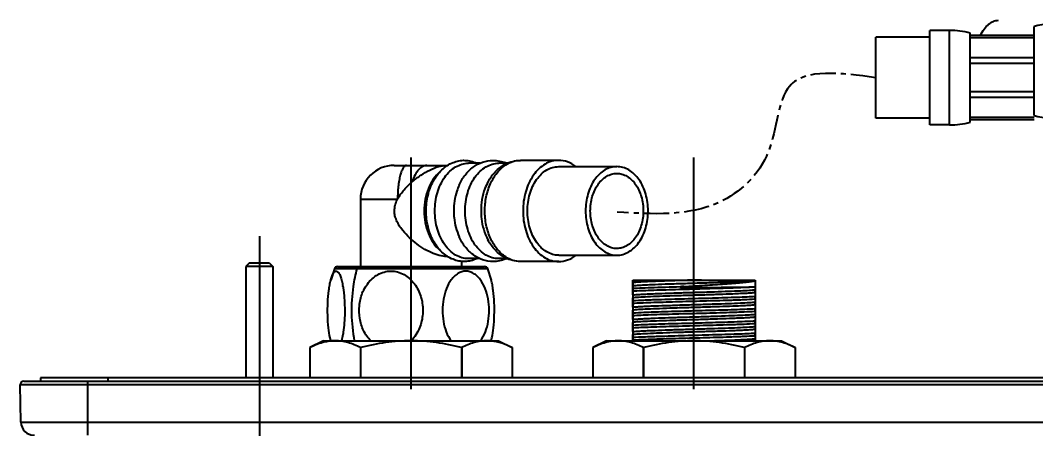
# Model space of a CAD drawing. Extents: x 0 to 1354, y -165 to 827.
# Drawn here: x 95.5 to 246.2, y 601.8 to 662.3 of the extents above; entities that cross this region are included whole.
import ezdxf

# ---------------------------------------------------------------- set-up
doc = ezdxf.new("R2010")
doc.units = 0
doc.header["$LTSCALE"] = 10
doc.header["$MEASUREMENT"] = 0
doc.header["$PDMODE"] = 3
doc.header["$PDSIZE"] = -10
doc.linetypes.add('CENTER', pattern=[0.6, 0.375, -0.075, 0.075, -0.075])
doc.linetypes.add('CENTER2', pattern=[28.575, 19.05, -3.175, 3.175, -3.175])
doc.layers.get('0').update_dxf_attribs({"linetype": 'CONTINUOUS'})
doc.layers.get('DEFPOINTS').update_dxf_attribs({"linetype": 'CONTINUOUS'})
for name, color, linetype in [('DEF_LAYER_ASSEM_MEMBER', 7, 'CONTINUOUS'), ('DEFAULT_1', 7, 'CENTER'), ('중심선', 1, 'CENTER2')]:
    doc.layers.add(name, color=color, linetype=linetype)
doc.styles.add('Daelim Dimension', font='')
doc.styles.get('Daelim Dimension').set_extended_font_data('나눔고딕')
doc.dimstyles.new('DEFAULT', dxfattribs={"dimscale": 2, "dimtxt": 2, "dimasz": 2, "dimexe": 0, "dimexo": 2, "dimgap": 1, "dimtad": 1, "dimdec": 1, "dimzin": 9, "dimdsep": 46, "dimtxsty": 'Daelim Dimension', "dimcen": 0.5, "dimclrd": 252, "dimclre": 252, "dimclrt": 3, "dimadec": 1, "dimazin": 0, "dimtfac": 1, "dimtdec": 1, "dimtix": 1, "dimtmove": 0, "dimatfit": 3, "dimfxl": 1, "dimtolj": 1, "dimtzin": 1, "dimlwd": 9, "dimlwe": 9, "dimarcsym": 0})

# ---------------------------------------------------------------- blocks, each defined once
blk = doc.blocks.new('*D5')
at = {"color": 5, "lineweight": 9, "ltscale": 0.5, "transparency": 16777216}
for p, q in [((251.36, 608.81), (247.97, 608.81)), ((247.97, 604.81), (247.97, 519.83)), ((217.97, 515.83), (247.97, 515.83))]:
    blk.add_line(p, q, dxfattribs=at)
at = {"color": 5, "ltscale": 0.5, "transparency": 16777216}
for points in [[(247.3, 604.81), (248.64, 604.81), (247.97, 608.81)], [(247.3, 519.83), (248.64, 519.83), (247.97, 515.83)]]:
    blk.add_solid(points, dxfattribs=at)
at = {"layer": 'DEFPOINTS', "color": 0, "ltscale": 0.5, "transparency": 16777216}
for p in [(247.36, 608.81), (213.97, 515.83), (247.97, 515.83)]:
    blk.add_point(p, dxfattribs=at)
at = {"color": 7, "ltscale": 0.5, "transparency": 16777216, "insert": (240.52, 562.32), "char_height": 10, "attachment_point": 5, "rotation": 90, "style": 'Daelim Dimension'}
blk.add_mtext('\\A1;93', dxfattribs=at)

msp = doc.modelspace()

# ---------------------------------------------------------------- linework, layer by layer
at = {"layer": 'DEF_LAYER_ASSEM_MEMBER', "color": 7, "linetype": 'Continuous'}
for p, q in [((230.47, 646.81), (230.47, 660.81)), ((233.4, 660.81), (230.47, 660.81)), ((233.4, 646.81), (233.4, 660.81)), ((236.47, 647.21), (236.47, 660.41)), ((245.97, 648.21), (245.97, 661.41)), ((222.47, 647.81), (222.47, 659.81)), ((230.47, 659.81), (222.47, 659.81)), ((245.97, 660.06), (236.47, 660.06)), ((245.97, 659.73), (236.47, 659.73)), ((245.97, 656.73), (236.47, 656.73)), ((245.97, 655.93), (236.47, 655.93)), ((245.97, 651.69), (236.47, 651.69)), ((245.97, 650.89), (236.47, 650.89)), ((230.47, 647.81), (222.47, 647.81)), ((233.4, 646.81), (230.47, 646.81)), ((245.97, 647.89), (236.47, 647.89)), ((245.97, 647.56), (236.47, 647.56)), ((150.97, 640.81), (158.91, 640.81)), ((163.68, 641.13), (162, 641.13)), ((167.78, 641.13), (166.49, 641.13)), ((175.39, 641.56), (169.73, 641.56)), ((175.39, 640.63), (184.02, 640.63)), ((145.97, 635.81), (145.97, 625.81)), ((158.91, 627.31), (158.77, 627.31)), ((163.68, 626.99), (162, 626.99)), ((167.78, 626.99), (166.49, 626.99)), ((175.39, 627.49), (184.02, 627.49)), ((129.47, 626.31), (128.97, 625.81)), ((128.97, 625.81), (128.97, 609.31)), ((132.97, 625.81), (128.97, 625.81)), ((132.47, 626.31), (129.47, 626.31)), ((132.47, 626.31), (132.97, 625.81)), ((132.97, 625.81), (132.97, 609.31)), ((142.09, 625.49), (141.56, 623.81)), ((142.56, 625.81), (164.38, 625.81)), ((160.97, 626.6), (160.97, 625.81)), ((164.84, 625.49), (165.38, 623.81)), ((175.39, 626.56), (169.73, 626.56)), ((143.35, 622.92), (143.36, 622.91)), ((186.37, 623.81), (186.37, 614.81)), ((186.37, 623.81), (204.57, 623.81)), ((204.53, 622.81), (204.53, 622.78)), ((204.57, 623.81), (204.57, 614.81)), ((140.47, 614.81), (138.47, 613.81)), ((138.47, 613.81), (138.47, 609.31)), ((140.47, 614.81), (166.47, 614.81)), ((145.95, 613.81), (145.95, 609.31)), ((145.99, 613.81), (145.95, 613.81)), ((145.99, 613.81), (145.99, 609.31)), ((160.95, 613.81), (160.95, 609.31)), ((160.99, 613.81), (160.95, 613.81)), ((160.99, 613.81), (160.99, 609.31)), ((166.47, 614.81), (168.47, 613.81)), ((168.47, 613.81), (168.47, 609.31)), ((182.47, 614.81), (180.47, 613.81)), ((180.47, 613.81), (180.47, 609.31)), ((182.47, 614.81), (208.47, 614.81)), ((186.41, 614.81), (186.41, 614.89)), ((187.95, 613.81), (187.95, 609.31)), ((187.99, 613.81), (187.95, 613.81)), ((187.99, 613.81), (187.99, 609.31)), ((202.95, 613.81), (202.95, 609.31)), ((202.99, 613.81), (202.95, 613.81)), ((202.99, 613.81), (202.99, 609.31)), ((208.47, 614.81), (210.47, 613.81)), ((210.47, 613.81), (210.47, 609.31)), ((98.47, 609.31), (98.47, 608.81)), ((422.47, 609.31), (98.47, 609.31)), ((108.47, 609.31), (108.47, 608.81)), ((95.57, 602.77), (95.48, 608.3)), ((425.46, 608.3), (95.48, 608.3)), ((95.98, 608.81), (424.96, 608.81)), ((105.47, 608.81), (105.47, 600.81)), ((95.57, 602.77), (425.36, 602.77))]:
    msp.add_line(p, q, dxfattribs=at)
at = {"layer": 'DEF_LAYER_ASSEM_MEMBER', "color": 9, "linetype": 'Continuous'}
for p, q in [((145.97, 635.81), (151.48, 635.81)), ((164.84, 625.49), (142.09, 625.49))]:
    msp.add_line(p, q, dxfattribs=at)
at = {"layer": 'DEF_LAYER_ASSEM_MEMBER', "color": 7, "linetype": 'Continuous'}
for centre, radius, start, end in [((248.22, 653.73), 8, 73.6652, 106.3348), ((233.4, 648.81), 12, 75.1649, 90), ((248.22, 655.89), 8, 253.6652, 286.3348), ((233.4, 658.81), 12, 270, 284.8351), ((150.97, 635.81), 5, 89.9994, 180), ((165.56, 636.55), 5.03, 66.2376, 67.1996), ((165.55, 636.53), 5.05, 65.7615, 66.2377), ((165.56, 631.57), 5.03, 292.8037, 293.8419), ((165.55, 631.59), 5.05, 293.8417, 294.2525), ((142.56, 625.31), 0.5, 90, 159.3656), ((164.38, 625.31), 0.5, 20.6344, 90), ((130.19, 620.65), 13.35, 9.4999, 9.7293), ((174.16, 624.12), 12.25, 356.7583, 357.3463), ((208.3, -104.1), 728.01, 91.00982, 91.15947), ((142.21, 608.24), 6.57, 90.02, 95.675), ((164.72, 608.24), 6.57, 84.3308, 89.9754), ((95.98, 608.31), 0.5, 90, 181), ((97.57, 602.81), 2, 181, 270)]:
    msp.add_arc(centre, radius, start, end, dxfattribs=at)
for points, start_tangent, end_tangent in [([(237.99, 660.08), (238.54, 661.02), (239.19, 661.72), (239.91, 662.16), (240.67, 662.31)], (0.419794, 0.907619), (1, 0)), ([(153.67, 638.42), (154.93, 639.36), (156.24, 640.12), (157.56, 640.63), (158.77, 640.81)], (0.765722, 0.643172), (1, 0)), ([(155.71, 634.06), (155.99, 636.38), (156.78, 638.48), (158.05, 640.15), (158.83, 640.78), (159.7, 641.23)], (0, 1), (0.927722, 0.373271)), ([(157.01, 634.06), (157.39, 636.76), (158.47, 639.06), (159.23, 639.94), (160.09, 640.59), (161.03, 640.99), (162, 641.13)], (0, 1), (1, 0)), ([(159.7, 641.23), (160.57, 641.49), (161.47, 641.56), (162.37, 641.44), (163.24, 641.14)], (0.927722, 0.373271), (0.908395, -0.418113)), ([(160.62, 637.9), (161.5, 639.38), (162.68, 640.54), (164.09, 641.29), (165.65, 641.56)], (0.416469, 0.90915), (1, 0)), ([(161.5, 634.06), (161.88, 636.76), (162.96, 639.06), (163.72, 639.94), (164.58, 640.59), (165.52, 640.99), (166.49, 641.13)], (0, 1), (1, 0)), ([(164.89, 638.35), (166, 639.89), (167.44, 640.98)], (0.476045, 0.879421), (0.884952, 0.465682)), ([(165.65, 641.56), (166.6, 641.46), (167.51, 641.18)], (1, 0), (0.921862, -0.387518)), ([(167.44, 640.98), (168.56, 641.41), (169.73, 641.56)], (0.884952, 0.465682), (1, 0)), ([(175.39, 641.56), (174.35, 641.42), (173.36, 640.99), (172.44, 640.3), (171.64, 639.36), (170.49, 636.93), (170.09, 634.06)], (-1, -0.00004), (0, -1)), ([(170.75, 634.06), (171.1, 636.57), (172.11, 638.7), (172.81, 639.52), (173.61, 640.13), (174.48, 640.5), (175.39, 640.63)], (0, 1), (1, -0.000039)), ([(177.93, 640.64), (176.7, 641.33), (175.39, 641.56)], (-0.791913, 0.610634), (-1, -0.00004)), ([(184.02, 640.63), (183.11, 640.5), (182.24, 640.13), (181.44, 639.52), (180.73, 638.7), (179.73, 636.57), (179.37, 634.06)], (-1, -0.000039), (0, -1)), ([(188.66, 634.06), (188.31, 636.57), (187.3, 638.7), (186.6, 639.52), (185.79, 640.13), (184.92, 640.5), (184.02, 640.63)], (0, 1), (-1, -0.000039)), ([(157.77, 639.88), (156.04, 637.41), (155.57, 635.79), (155.41, 634.06)], (-0.768701, -0.639609), (0, -1)), ([(180.08, 634.06), (180.38, 636.19), (181.23, 638), (181.83, 638.69), (182.51, 639.2), (183.25, 639.52), (184.02, 639.63)], (0, 1), (1, 0)), ([(184.02, 639.63), (184.78, 639.52), (185.52, 639.2), (186.2, 638.69), (186.8, 638), (187.65, 636.19), (187.95, 634.06)], (1, 0), (0, -1)), ([(151.48, 635.81), (151.93, 636.54), (152.46, 637.21), (153.05, 637.84), (153.67, 638.42)], (0.464804, 0.885414), (0.75184, 0.659346)), ([(160.62, 637.9), (160.27, 637.01), (159.81, 634.06)], (-0.416492, -0.909139), (0, -1)), ([(164.89, 638.35), (164.44, 637.39), (163.86, 634.06)], (-0.47604, -0.879424), (0, -1)), ([(151.01, 634.06), (151.14, 634.96), (151.48, 635.81)], (0, 1), (0.46381, 0.885935)), ([(158.77, 627.31), (157.67, 627.46), (156.46, 627.89), (155.24, 628.55), (154.07, 629.38), (152.99, 630.34), (152.04, 631.43), (151.64, 632.02), (151.31, 632.66), (151.09, 633.34), (151.01, 634.06)], (-1, 0.000001), (0, 1)), ([(155.41, 634.06), (155.57, 632.33), (156.04, 630.71), (157.76, 628.24)], (0, -1), (0.768537, -0.639806)), ([(159.7, 626.89), (158.83, 627.34), (158.05, 627.96), (156.78, 629.64), (155.99, 631.74), (155.71, 634.06)], (-0.927722, 0.373271), (0, 1)), ([(162, 626.99), (161.03, 627.13), (160.09, 627.53), (159.23, 628.18), (158.47, 629.06), (157.39, 631.36), (157.01, 634.06)], (-1, 0), (0, 1)), ([(159.81, 634.06), (159.86, 633.05), (160.62, 630.22)], (0, -1), (0.416492, -0.909139)), ([(166.49, 626.99), (165.52, 627.13), (164.58, 627.53), (163.72, 628.18), (162.96, 629.06), (161.88, 631.36), (161.5, 634.06)], (-1, 0), (0, 1)), ([(163.86, 634.06), (163.92, 632.91), (164.89, 629.76)], (0, -1), (0.47604, -0.879424)), ([(170.09, 634.06), (170.49, 631.19), (171.64, 628.76), (172.44, 627.82), (173.36, 627.13), (174.35, 626.7), (175.39, 626.56)], (0, -1), (1, 0.00004)), ([(175.39, 627.49), (174.48, 627.62), (173.61, 627.99), (172.81, 628.6), (172.11, 629.42), (171.1, 631.55), (170.75, 634.06)], (-1, 0.000039), (0, 1)), ([(179.37, 634.06), (179.73, 631.55), (180.73, 629.42), (181.44, 628.6), (182.24, 627.99), (183.11, 627.62), (184.02, 627.49)], (0, -1), (1, 0.000039)), ([(184.02, 628.49), (183.25, 628.6), (182.51, 628.92), (181.83, 629.43), (181.23, 630.12), (180.38, 631.93), (180.08, 634.06)], (-1, 0), (0, 1)), ([(184.02, 627.49), (184.92, 627.62), (185.79, 627.99), (186.6, 628.6), (187.3, 629.42), (188.31, 631.55), (188.66, 634.06)], (1, 0.000039), (0, 1)), ([(187.95, 634.06), (187.65, 631.93), (186.8, 630.12), (186.2, 629.43), (185.52, 628.92), (184.78, 628.6), (184.02, 628.49)], (0, -1), (-1, 0)), ([(165.65, 626.56), (164.09, 626.82), (162.68, 627.58), (161.5, 628.74), (160.62, 630.22)], (-1, 0), (-0.416469, 0.90915)), ([(167.44, 627.13), (166, 628.23), (164.89, 629.76)], (-0.884952, 0.465682), (-0.476045, 0.879421)), ([(163.23, 626.98), (162.37, 626.68), (161.47, 626.56), (160.57, 626.63), (159.7, 626.89)], (-0.908576, -0.417719), (-0.927722, 0.373271)), ([(169.73, 626.56), (168.56, 626.71), (167.44, 627.13)], (-1, 0), (-0.884952, 0.465682)), ([(175.39, 626.56), (176.7, 626.79), (177.93, 627.47)], (1, 0.00004), (0.79187, 0.610689)), ([(167.51, 626.94), (166.6, 626.66), (165.65, 626.56)], (-0.92184, -0.38757), (-1, 0)), ([(141.56, 623.83), (141.76, 624.45), (141.88, 624.7), (142, 624.89), (142.12, 625.03), (142.25, 625.11), (142.38, 625.13), (142.51, 625.09), (142.64, 625), (142.76, 624.84), (142.88, 624.62), (142.99, 624.36), (143.19, 623.7), (143.35, 622.92)], (0.257337, 0.966322), (0.169874, -0.985466)), ([(146.24, 621.86), (147.33, 623.63), (148.09, 624.33), (148.98, 624.84), (149.97, 625.11), (150.98, 625.11), (151.97, 624.85), (152.86, 624.35), (154.26, 622.83), (155.05, 620.89), (155.2, 618.79), (154.74, 616.74)], (0.369149, 0.92937), (-0.371662, -0.928368)), ([(161.59, 625.14), (160.43, 624.79), (159.92, 624.39), (159.45, 623.87), (158.73, 622.55), (158.29, 621), (158.14, 619.34), (158.28, 617.68), (158.7, 616.12), (159.42, 614.79)], (-0.999996, 0.002656), (0.591841, -0.806055)), ([(163.78, 614.79), (164.5, 616.13), (164.93, 617.69), (165.06, 619.36), (164.91, 621.02), (164.47, 622.57), (163.73, 623.89), (163.27, 624.41), (162.74, 624.8), (162.18, 625.06), (161.59, 625.14)], (0.592251, 0.805754), (-0.999882, -0.015381)), ([(141.22, 616.74), (141.1, 618.59), (141.12, 620.49), (141.27, 622.29), (141.4, 623.11), (141.56, 623.83)], (-0.108181, 0.994131), (0.257337, 0.966322)), ([(143.36, 622.86), (143.4, 622.62), (143.5, 621.89)], (0.165053, -0.986285), (0.110551, -0.99387)), ([(165.71, 616.74), (165.83, 618.59), (165.82, 620.49), (165.66, 622.29), (165.54, 623.11), (165.38, 623.83)], (0.108181, 0.994131), (-0.257337, 0.966322)), ([(186.39, 622.99), (186.38, 623.19), (186.39, 623.43)], (-0.095945, 0.995387), (0.057795, 0.998328)), ([(186.39, 623.56), (186.39, 623.63), (186.39, 623.81)], (-0.028631, 0.99959), (-0.042232, 0.999108)), ([(193.57, 623.75), (191.22, 623.7), (189.15, 623.65), (187.51, 623.61), (186.39, 623.56)], (-0.999783, -0.020825), (-0.998155, -0.060712)), ([(186.41, 622.59), (186.4, 622.72), (186.39, 622.99)], (-0.040819, 0.999167), (-0.095377, 0.995441)), ([(186.41, 622.15), (186.41, 622.37), (186.41, 622.59)], (0.033108, 0.999452), (-0.040888, 0.999164)), ([(193.98, 622.86), (193.88, 622.86), (193.77, 622.85), (193.72, 622.85), (193.66, 622.84), (193.61, 622.84), (193.56, 622.83), (193.5, 622.83), (193.45, 622.82), (193.4, 622.8), (193.45, 622.79), (193.5, 622.78), (193.55, 622.78), (193.6, 622.77), (193.65, 622.77), (193.71, 622.77), (193.76, 622.77), (193.86, 622.76), (194.08, 622.75), (194.29, 622.75), (194.5, 622.75), (194.72, 622.74), (194.93, 622.74), (195.37, 622.74), (195.8, 622.73), (196.23, 622.73), (197.09, 622.73), (197.93, 622.73), (198.76, 622.73), (199.57, 622.74), (200.34, 622.74), (201.08, 622.75), (202.44, 622.77), (203.6, 622.79), (204.53, 622.81)], (-0.998289, -0.058473), (0.999508, 0.031359)), ([(193.98, 622.86), (195.47, 622.95)], (0.998219, 0.059651), (0.998181, 0.060296)), ([(196.58, 623.81), (196.3, 623.8), (195.47, 623.79)], (-0.999868, -0.016234), (-0.999844, -0.017647)), ([(195.47, 622.95), (197.07, 623.05), (198.62, 623.15), (200.07, 623.24), (201.38, 623.34), (202.51, 623.44), (203.44, 623.55), (204.12, 623.65), (204.37, 623.7), (204.55, 623.75)], (0.998181, 0.060296), (0.942742, 0.333523)), ([(204.55, 623.75), (204.54, 623.57), (204.53, 622.81)], (-0.037446, -0.999299), (-0.018631, -0.999826)), ([(204.53, 622.78), (204.53, 622.65), (204.55, 622.38)], (0.040761, -0.999169), (0.095558, -0.995424)), ([(204.55, 623.81), (204.55, 623.79), (204.55, 623.75)], (-0.036686, -0.999327), (-0.058831, -0.998268)), ([(143.5, 621.89), (143.6, 620.45), (143.63, 618.95), (143.56, 617.47), (143.41, 616.08)], (0.108712, -0.994073), (-0.143714, -0.989619)), ([(147.51, 614.79), (146.43, 616.33), (145.86, 618.13), (145.8, 620.02), (146.24, 621.86)], (-0.703754, 0.710444), (0.373039, 0.927816)), ([(186.39, 621.62), (186.38, 621.38), (186.39, 621.17)], (-0.057854, -0.998325), (0.095946, -0.995387)), ([(186.39, 621.62), (186.39, 621.72), (186.41, 622.15)], (0.057671, 0.998336), (0.033028, 0.999454)), ([(186.41, 620.78), (186.4, 620.9), (186.39, 621.17)], (-0.040644, 0.999174), (-0.096146, 0.995367)), ([(204.53, 621.41), (204.52, 621.18), (204.53, 620.96)], (-0.033108, -0.999452), (0.040862, -0.999165)), ([(204.55, 621.94), (204.54, 621.83), (204.53, 621.41)], (-0.057642, -0.998337), (-0.033078, -0.999453)), ([(204.53, 620.96), (204.53, 620.84), (204.55, 620.57)], (0.040766, -0.999169), (0.095535, -0.995426)), ([(204.55, 621.94), (204.55, 622.18), (204.55, 622.38)], (0.057857, 0.998325), (-0.09595, 0.995386)), ([(186.39, 619.8), (186.38, 619.56), (186.39, 619.36)], (-0.057852, -0.998325), (0.095953, -0.995386)), ([(186.39, 619.8), (186.39, 619.91), (186.41, 620.34)], (0.057659, 0.998336), (0.033031, 0.999454)), ([(186.41, 620.34), (186.41, 620.56), (186.41, 620.78)], (0.033108, 0.999452), (-0.040869, 0.999165)), ([(204.53, 619.59), (204.52, 619.37), (204.53, 619.15)], (-0.033128, -0.999451), (0.040896, -0.999163)), ([(204.55, 620.12), (204.54, 620.02), (204.53, 619.59)], (-0.057532, -0.998344), (-0.033054, -0.999454)), ([(204.55, 620.12), (204.55, 620.36), (204.55, 620.57)], (0.057856, 0.998325), (-0.095937, 0.995387)), ([(186.39, 617.99), (186.38, 617.75), (186.39, 617.54)], (-0.057852, -0.998325), (0.095945, -0.995387)), ([(186.41, 618.96), (186.4, 619.09), (186.39, 619.36)], (-0.040611, 0.999175), (-0.096382, 0.995344)), ([(186.39, 617.99), (186.39, 618.1), (186.41, 618.52)], (0.058137, 0.998309), (0.033141, 0.999451)), ([(186.41, 618.52), (186.41, 618.75), (186.41, 618.96)], (0.033131, 0.999451), (-0.0409, 0.999163)), ([(204.53, 619.15), (204.54, 618.91), (204.55, 618.75)], (0.040372, -0.999185), (0.097614, -0.995224)), ([(204.55, 618.31), (204.54, 618.2), (204.53, 617.78)], (-0.058433, -0.998291), (-0.03278, -0.999463)), ([(204.55, 618.75), (204.55, 618.55), (204.55, 618.31)], (0.095932, -0.995388), (-0.057851, -0.998325)), ([(141.56, 614.81), (141.45, 615.24), (141.22, 616.74)], (-0.25493, 0.966959), (-0.110653, 0.993859)), ([(154.74, 616.74), (154.2, 615.7), (153.48, 614.8)], (-0.383394, -0.923585), (-0.703695, -0.710502)), ([(165.38, 614.81), (165.48, 615.24), (165.71, 616.74)], (0.25493, 0.966959), (0.110653, 0.993859)), ([(186.41, 617.15), (186.4, 617.28), (186.39, 617.54)], (-0.040932, 0.999162), (-0.096633, 0.99532)), ([(186.39, 616.17), (186.39, 616.28), (186.41, 616.71)], (0.057016, 0.998373), (0.033046, 0.999454)), ([(186.41, 616.71), (186.41, 616.93), (186.41, 617.15)], (0.033057, 0.999453), (-0.040791, 0.999168)), ([(204.53, 617.78), (204.52, 617.55), (204.53, 617.33)], (-0.033057, -0.999453), (0.040784, -0.999168)), ([(204.53, 617.33), (204.53, 617.21), (204.55, 616.94)], (0.040775, -0.999168), (0.093683, -0.995602)), ([(204.55, 616.5), (204.54, 616.39), (204.53, 615.96)], (-0.05702, -0.998373), (-0.033058, -0.999453)), ([(204.55, 616.94), (204.55, 616.73), (204.55, 616.5)], (0.09594, -0.995387), (-0.057851, -0.998325)), ([(143.41, 616.08), (143.36, 615.74), (143.16, 614.8)], (-0.143714, -0.989619), (-0.255968, -0.966685)), ([(186.39, 616.17), (186.38, 615.94), (186.39, 615.73)], (-0.057851, -0.998325), (0.095933, -0.995388)), ([(186.41, 615.33), (186.4, 615.46), (186.39, 615.73)], (-0.040756, 0.999169), (-0.093678, 0.995603)), ([(186.41, 614.89), (186.41, 615.12), (186.41, 615.33)], (0.033057, 0.999453), (-0.040791, 0.999168)), ([(204.53, 615.96), (204.52, 615.74), (204.53, 615.52)], (-0.033057, -0.999453), (0.040784, -0.999168)), ([(204.53, 615.52), (204.53, 615.39), (204.55, 615.13)], (0.040911, -0.999163), (0.096737, -0.99531)), ([(204.55, 615.13), (204.55, 615.05), (204.55, 614.81)], (0.095941, -0.995387), (-0.02244, -0.999748)), ([(140.51, 614.59), (140, 614.44), (138.47, 613.81)], (-0.969608, -0.244663), (-0.894824, -0.44642)), ([(141.56, 614.78), (141.3, 614.75), (140.51, 614.59)], (-0.995127, -0.098597), (-0.969608, -0.244663)), ([(145.95, 613.81), (144.1, 614.54), (142.21, 614.81)], (-0.894824, 0.44642), (-1, 0)), ([(153.47, 614.81), (149.7, 614.54), (145.99, 613.81)], (-1, 0), (-0.970269, -0.242029)), ([(160.95, 613.81), (157.24, 614.54), (153.47, 614.81)], (-0.970269, 0.242029), (-1, 0)), ([(164.73, 614.81), (162.84, 614.54), (160.99, 613.81)], (-1, 0), (-0.894824, -0.44642)), ([(168.47, 613.81), (166.93, 614.45), (165.37, 614.78)], (-0.894824, 0.44642), (-0.995145, 0.098417)), ([(182.51, 614.59), (182, 614.44), (180.47, 613.81)], (-0.969608, -0.244663), (-0.894824, -0.44642)), ([(184.21, 614.81), (183.79, 614.8), (182.51, 614.59)], (-1, 0), (-0.969608, -0.244663)), ([(187.95, 613.81), (186.1, 614.54), (184.21, 614.81)], (-0.894824, 0.44642), (-1, 0)), ([(195.47, 614.81), (191.7, 614.54), (187.99, 613.81)], (-1, 0), (-0.970269, -0.242029)), ([(202.95, 613.81), (199.24, 614.54), (195.47, 614.81)], (-0.970269, 0.242029), (-1, 0)), ([(206.73, 614.81), (204.84, 614.54), (202.99, 613.81)], (-1, 0), (-0.894824, -0.44642)), ([(210.47, 613.81), (208.61, 614.54), (206.73, 614.81)], (-0.894824, 0.44642), (-1, 0))]:
    msp.add_spline(points, degree=3, dxfattribs=dict(at, start_tangent=start_tangent, end_tangent=end_tangent))
at = {"layer": 'DEF_LAYER_ASSEM_MEMBER', "color": 9, "linetype": 'Continuous'}
for points, start_tangent, end_tangent in [([(152.81, 640.81), (152.69, 640.79), (152.56, 640.73), (152.44, 640.62), (152.32, 640.46), (152.08, 639.99), (151.87, 639.34), (151.7, 638.55), (151.57, 637.65), (151.5, 636.72), (151.48, 635.81)], (-1, 0), (-0.000001, -1)), ([(155.81, 640.81), (155.5, 640.77), (155.19, 640.65), (154.88, 640.45), (154.59, 640.17), (154.07, 639.4), (153.67, 638.43)], (-1, 0), (-0.294347, -0.955699)), ([(164.43, 634.06), (164.64, 636.17), (165.27, 638.11), (166.26, 639.72), (167.52, 640.88)], (0, 1), (0.839269, 0.543716)), ([(167.52, 640.88), (168.6, 641.39), (169.73, 641.56)], (0.839269, 0.543716), (1, 0)), ([(167.52, 627.24), (166.26, 628.4), (165.27, 630.01), (164.64, 631.95), (164.43, 634.06)], (-0.839269, 0.543716), (0, 1)), ([(169.73, 626.56), (168.6, 626.73), (167.52, 627.24)], (-1, 0), (-0.839269, 0.543716)), ([(145.42, 625.49), (144.89, 622.88), (145.05, 614.81)], (-0.257303, -0.966331), (0.184693, -0.982796)), ([(186.39, 622.99), (186.88, 623.03), (187.62, 623.08), (188.56, 623.13), (189.7, 623.18), (191.69, 623.25), (193.92, 623.32), (196.24, 623.39), (198.51, 623.47), (200.6, 623.54), (202.37, 623.61), (203.1, 623.65), (203.71, 623.68), (204.2, 623.72), (204.55, 623.75)], (0.991867, 0.127278), (0.99186, 0.127331)), ([(193.57, 623.75), (191.11, 623.67), (188.98, 623.59), (188.1, 623.55), (187.37, 623.51), (186.79, 623.47), (186.39, 623.43)], (-0.999504, -0.031505), (-0.991858, -0.127349)), ([(186.41, 622.59), (187.77, 622.66), (189.56, 622.73), (193.98, 622.86)], (0.998185, 0.060218), (0.999595, 0.028474)), ([(204.53, 622.78), (202.91, 622.7), (200.76, 622.62), (196.85, 622.5), (192.72, 622.38), (189.04, 622.27), (187.56, 622.21), (186.41, 622.15)], (-0.998185, -0.060222), (-0.998185, -0.060218)), ([(186.39, 621.62), (186.88, 621.66), (187.62, 621.71), (188.57, 621.76), (189.7, 621.81), (191.7, 621.88), (193.92, 621.95), (196.24, 622.02), (198.52, 622.09), (200.6, 622.17), (202.37, 622.24), (203.71, 622.31), (204.2, 622.35), (204.55, 622.38)], (0.991859, 0.127342), (0.991858, 0.127349)), ([(204.55, 621.94), (204.05, 621.89), (203.32, 621.84), (202.37, 621.8), (201.23, 621.75), (199.24, 621.68), (197.01, 621.6), (194.69, 621.53), (192.42, 621.46), (190.33, 621.39), (188.57, 621.32), (187.22, 621.24), (186.74, 621.21), (186.39, 621.17)], (-0.991858, -0.127348), (-0.991859, -0.127342)), ([(186.41, 620.78), (188.02, 620.86), (190.18, 620.94), (194.08, 621.05), (198.21, 621.17), (201.89, 621.29), (203.37, 621.35), (204.53, 621.41)], (0.998185, 0.060222), (0.998185, 0.060218)), ([(204.53, 620.96), (202.91, 620.88), (200.76, 620.8), (196.85, 620.69), (192.72, 620.57), (189.04, 620.45), (187.56, 620.39), (186.41, 620.34)], (-0.998185, -0.060217), (-0.998185, -0.060222)), ([(186.39, 619.8), (186.88, 619.85), (187.62, 619.9), (188.57, 619.95), (189.7, 619.99), (191.7, 620.06), (193.92, 620.14), (196.24, 620.21), (198.52, 620.28), (200.6, 620.35), (202.37, 620.42), (203.71, 620.5), (204.2, 620.53), (204.55, 620.57)], (0.99186, 0.127333), (0.991861, 0.127329)), ([(204.55, 620.12), (204.05, 620.08), (203.32, 620.03), (202.37, 619.98), (201.23, 619.93), (199.24, 619.86), (197.01, 619.79), (194.69, 619.72), (192.42, 619.65), (190.33, 619.57), (188.57, 619.5), (187.22, 619.43), (186.74, 619.39), (186.39, 619.36)], (-0.991861, -0.127329), (-0.99186, -0.127335)), ([(186.41, 618.96), (188.02, 619.04), (190.18, 619.12), (194.08, 619.24), (198.21, 619.36), (201.89, 619.47), (203.37, 619.53), (204.53, 619.59)], (0.998185, 0.060223), (0.998185, 0.060218)), ([(186.39, 617.99), (186.88, 618.03), (187.62, 618.08), (188.57, 618.13), (189.7, 618.18), (191.7, 618.25), (193.92, 618.32), (196.24, 618.39), (198.52, 618.47), (200.6, 618.54), (202.37, 618.61), (203.71, 618.68), (204.2, 618.72), (204.55, 618.75)], (0.99186, 0.127333), (0.991861, 0.127325)), ([(204.55, 618.31), (204.05, 618.26), (203.32, 618.21), (202.37, 618.17), (201.23, 618.12), (199.24, 618.05), (197.01, 617.97), (194.69, 617.9), (192.42, 617.83), (190.33, 617.76), (188.57, 617.69), (187.22, 617.62), (186.74, 617.58), (186.39, 617.54)], (-0.991861, -0.127323), (-0.99186, -0.127333)), ([(204.53, 619.15), (202.91, 619.07), (200.76, 618.99), (196.85, 618.87), (192.72, 618.76), (189.04, 618.64), (187.56, 618.58), (186.41, 618.52)], (-0.998185, -0.060218), (-0.998185, -0.060223)), ([(186.39, 616.17), (186.88, 616.22), (187.62, 616.27), (188.57, 616.32), (189.7, 616.36), (191.7, 616.44), (193.92, 616.51), (196.24, 616.58), (198.52, 616.65), (200.6, 616.72), (202.37, 616.8), (203.71, 616.87), (204.2, 616.9), (204.55, 616.94)], (0.991862, 0.127316), (0.991862, 0.12732)), ([(204.55, 616.5), (204.05, 616.45), (203.32, 616.4), (202.37, 616.35), (201.23, 616.3), (199.24, 616.23), (197.01, 616.16), (194.69, 616.09), (192.42, 616.02), (190.33, 615.94), (188.57, 615.87), (187.22, 615.8), (186.74, 615.77), (186.39, 615.73)], (-0.991862, -0.12732), (-0.991862, -0.127316)), ([(186.41, 617.15), (188.02, 617.23), (190.18, 617.31), (194.08, 617.42), (198.21, 617.54), (201.89, 617.66), (203.37, 617.72), (204.53, 617.78)], (0.998185, 0.060223), (0.998185, 0.060219)), ([(204.53, 617.33), (202.91, 617.25), (200.76, 617.18), (196.85, 617.06), (192.72, 616.94), (189.04, 616.82), (187.56, 616.77), (186.41, 616.71)], (-0.998185, -0.060219), (-0.998185, -0.060223)), ([(186.41, 615.34), (188.02, 615.41), (190.18, 615.49), (194.08, 615.61), (198.21, 615.73), (201.89, 615.84), (203.37, 615.9), (204.53, 615.96)], (0.998185, 0.060223), (0.998185, 0.060218)), ([(204.53, 615.52), (202.91, 615.44), (200.76, 615.36), (196.85, 615.24), (192.72, 615.13), (189.04, 615.01), (187.56, 614.95), (186.41, 614.89)], (-0.998185, -0.060218), (-0.998185, -0.060223)), ([(197.61, 614.81), (200, 614.89), (202.04, 614.97), (202.89, 615.01), (203.6, 615.05), (204.16, 615.09), (204.55, 615.13)], (0.999498, 0.031693), (0.991858, 0.127348))]:
    msp.add_spline(points, degree=3, dxfattribs=dict(at, start_tangent=start_tangent, end_tangent=end_tangent))
at = {"layer": 'DEFAULT_1', "color": 1, "linetype": 'CENTER'}
msp.add_spline([(222.47, 653.81), (209.68, 652.57), (206.5, 642.84), (199.18, 635.33), (184.05, 633.89)], degree=3, dxfattribs=at)
at = {"layer": '중심선'}
for p, q in [((153.49, 607.67), (153.49, 641.96)), ((195.47, 607.67), (195.47, 641.96)), ((130.97, 630.31), (130.97, 599.94))]:
    msp.add_line(p, q, dxfattribs=at)

# ---------------------------------------------------------------- dimensions: what is measured, and where the dimension line sits
at = {"color": 5, "ltscale": 0.5}
dim = msp.add_linear_dim(base=(247.97, 515.83), p1=(247.36, 608.81), p2=(213.97, 515.83), angle=90, dimstyle='DEFAULT', override={"dimtxt": 5, "dimdec": 0, "dimclrd": 5, "dimclre": 5, "dimclrt": 7}, dxfattribs=at)
dim.commit()
dim.dimension.update_dxf_attribs({"geometry": '*D5', "text_midpoint": (247.97, 562.32), "dimtype": 160})

doc.saveas('drawing.dxf')
